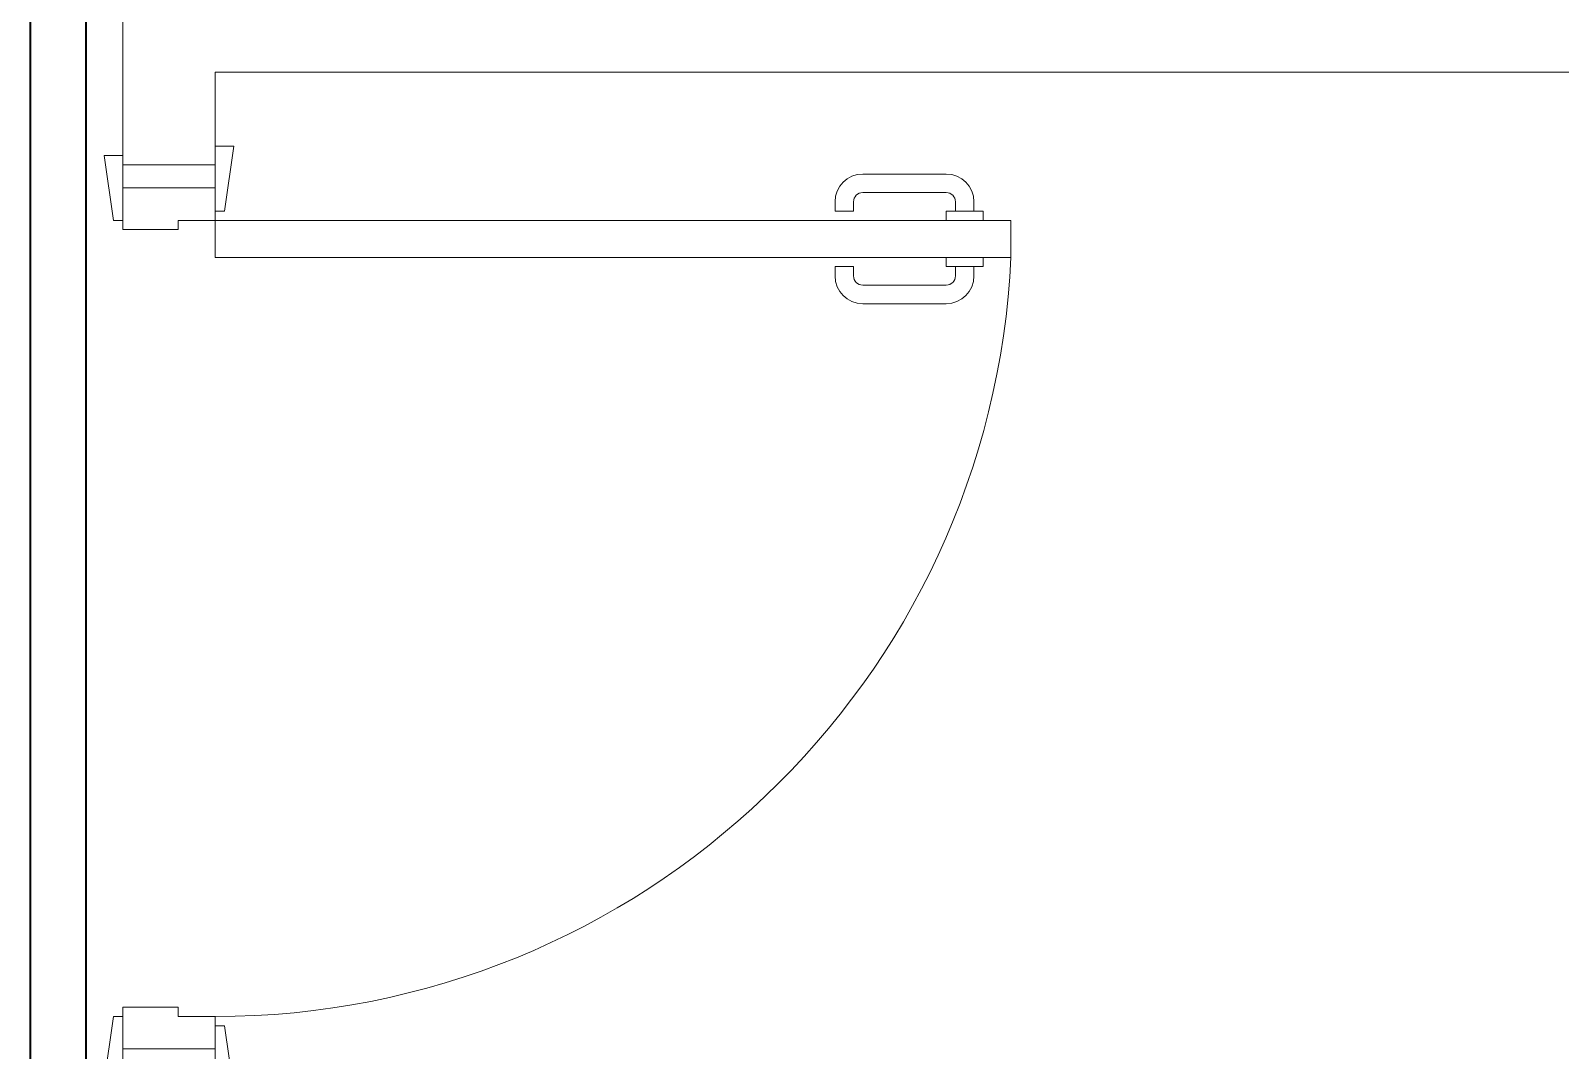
# Model space of a CAD drawing. Header units: millimetres. Extents: x -160614 to 59925, y -157025 to 0.
# Drawn here: x -46912 to -45261, y -99079 to -97978 of the extents above; entities that cross this region are included whole.
import ezdxf

# ---------------------------------------------------------------- set-up
doc = ezdxf.new("R2010")
doc.units = ezdxf.units.MM
doc.header["$LTSCALE"] = 8
for name, color, linetype, lineweight in [('72_EGR_EQP_TAG', 9, 'Continuous', 5), ('Walls', 9, 'Continuous', 5), ('Wooden Joinery', 9, 'Continuous', 5)]:
    doc.layers.add(name, color=color, linetype=linetype, lineweight=lineweight)
doc.layers.add('A-EXH', color=1, linetype='Continuous')
doc.layers.add('REF', color=42, linetype='Continuous')

# ---------------------------------------------------------------- blocks, each defined once
blk = doc.blocks.new('HVACFF')
at = {"layer": 'REF', "lineweight": 35}
for p, q in [((-46912.2, -99277.5), (-46912.2, -96548.7)), ((-46912.2, -99277.5), (-46912.2, -96548.7)), ((-46852.2, -99242.1), (-46852.2, -96568.6)), ((-46852.2, -99242.1), (-46852.2, -96568.6))]:
    blk.add_line(p, q, dxfattribs=at)
blk = doc.blocks.new('A$C72370EFE')
at = {"layer": 'Wooden Joinery'}
for p, q in [((-0.01, -0.03), (-0.01, -0.07)), ((0, -0.03), (-0.01, -0.03)), ((0.04, -0.03), (0.05, -0.03)), ((0.05, -0.03), (0.05, -0.07)), ((-0.01, -0.04), (-0.02, -0.04)), ((0.05, -0.04), (0.06, -0.04)), ((-0.01, -0.06), (-0.02, -0.06)), ((0.05, -0.06), (0.06, -0.06)), ((-0.05, -0.07), (-0.05, -0.16)), ((-0.03, -0.07), (-0.03, -0.16)), ((0, -0.07), (-0.01, -0.07)), ((0.04, -0.07), (0.05, -0.07)), ((0.07, -0.07), (0.07, -0.16)), ((0.09, -0.07), (0.09, -0.16)), ((-0.01, -0.17), (-0.02, -0.17)), ((-0.01, -0.17), (-0.01, -0.19)), ((0.05, -0.17), (0.06, -0.17)), ((0.05, -0.17), (0.05, -0.19)), ((-0.01, -0.19), (-0.02, -0.19)), ((0.05, -0.19), (0.06, -0.19))]:
    blk.add_line(p, q, dxfattribs=at)
for centre, radius, start, end in [((-0.02, -0.07), 0.03, 90, 180), ((0.06, -0.07), 0.03, 0, 90), ((-0.02, -0.07), 0.01, 90, 180), ((0.06, -0.07), 0.01, 0, 90), ((-0.02, -0.16), 0.03, 180, 270), ((-0.02, -0.16), 0.01, 180, 270), ((0.06, -0.16), 0.01, 270, 0), ((0.06, -0.16), 0.03, 270, 0)]:
    blk.add_arc(centre, radius, start, end, dxfattribs=at)
blk = doc.blocks.new('A$C5DAD61B4')
at = {"layer": 'Wooden Joinery'}
for points in [[(80, 959.1), (80, 969.1), (10, 979.1), (10, 959.1)], [(940, 959.1), (940, 969.1), (1010, 979.1), (1010, 959.1)], [(70, 859.1), (70, 849.1), (0, 839.1), (0, 859.1)], [(120, 859.1), (120, 0), (80, 0), (80, 859.1)], [(950, 859.1), (950, 849.1), (1020, 839.1), (1020, 859.1)]]:
    blk.add_lwpolyline(points, close=True, dxfattribs=at)
for points in [[(45, 859.1), (45, 959.1), (20, 959.1), (20, 859.1), (45, 859.1)], [(45, 859.1), (80, 859.1), (80, 899.1), (90, 899.1), (90, 959.1), (45, 959.1), (45, 859.1)], [(975, 859.1), (940, 859.1), (940, 899.1), (930, 899.1), (930, 959.1), (975, 959.1), (975, 859.1)], [(975, 859.1), (975, 959.1), (1000, 959.1), (1000, 859.1), (975, 859.1)]]:
    blk.add_lwpolyline(points, dxfattribs=at)
blk.add_arc((80, 859.1), 860, 272.666, 0, dxfattribs=at)
at = {"layer": 'Wooden Joinery', "xscale": 999.9999999998854, "yscale": 999.9999999998854, "zscale": 999.9999999998854, "rotation": 180}
blk.add_blockref('A$C72370EFE', (120, 0), dxfattribs=at)
blk = doc.blocks.new('1stF')
at = {"layer": 'Walls', "color": 9}
for p, q in [((-46812.8, -98122.6, 0.1), (-46812.8, -97822.6, 0.1)), ((-42712.8, -98022.6, 0.1), (-46712.8, -98022.6, 0.1)), ((-46712.8, -98122.6, 0.1), (-46712.8, -98022.6, 0.1)), ((-46712.8, -98122.6, 0.1), (-46812.8, -98122.6, 0.1))]:
    blk.add_line(p, q, dxfattribs=at)
at = {"layer": 'Wooden Joinery', "color": 9, "xscale": -1, "rotation": 90}
blk.add_blockref('A$C5DAD61B4', (-45853.7, -98102.6, 0.1), dxfattribs=at)

msp = doc.modelspace()

# ---------------------------------------------------------------- block references
at = {"layer": '72_EGR_EQP_TAG'}
msp.add_blockref('1stF', (0, 0), dxfattribs=at)
at = {"layer": 'A-EXH'}
msp.add_blockref('HVACFF', (0, 0), dxfattribs=at)

doc.saveas('drawing.dxf')
